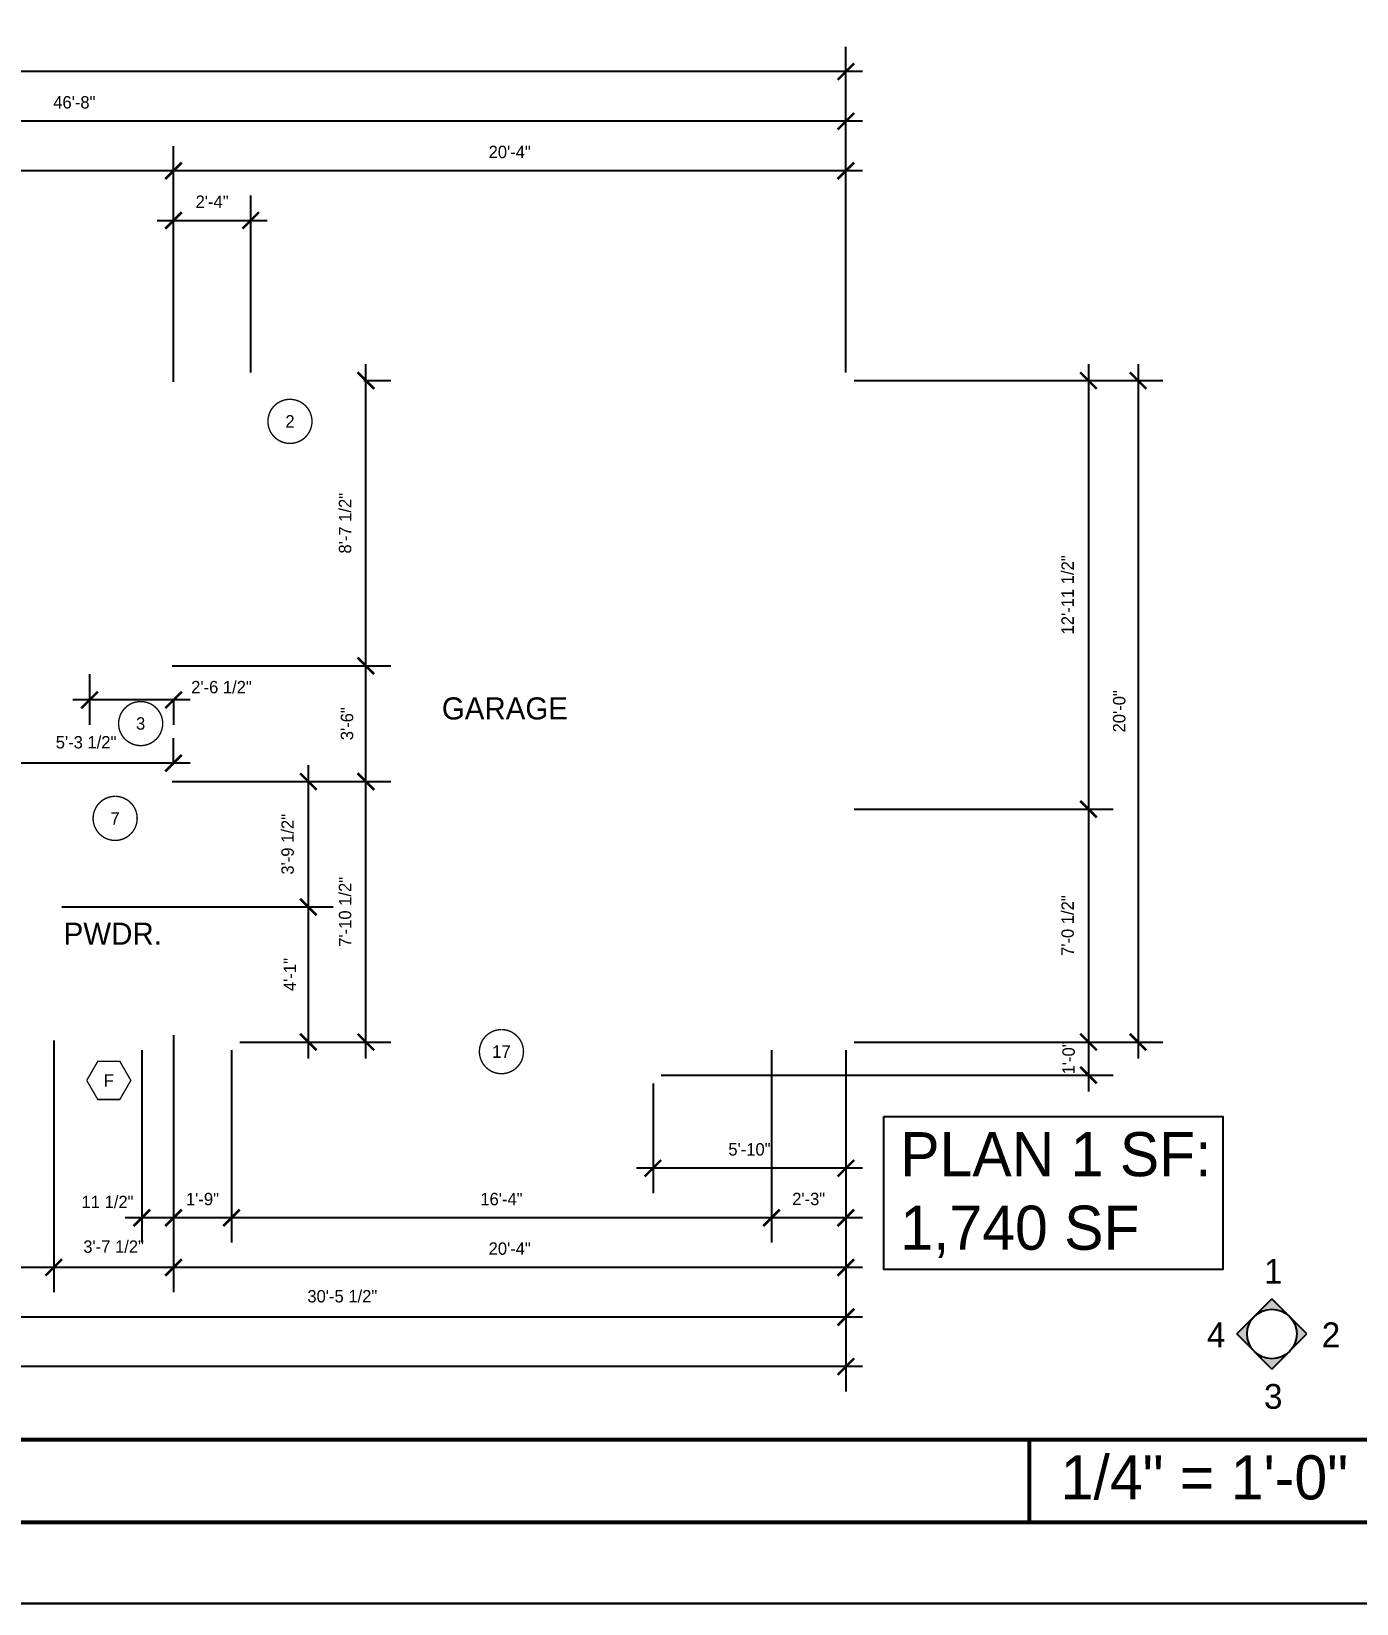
# Model space of a CAD drawing. Extents: x -2276 to 0, y -2295 to 725.
# Drawn here: x -1037 to -556, y -1152 to -582 of the extents above; entities that cross this region are included whole.
import ezdxf

# ---------------------------------------------------------------- set-up
doc = ezdxf.new("R2010")
doc.units = 0
doc.header["$LTSCALE"] = 48
doc.header["$MEASUREMENT"] = 0
doc.header["$PDMODE"] = 3
doc.header["$PDSIZE"] = -2
doc.layers.get('0').update_dxf_attribs({"linetype": 'CONTINUOUS'})
doc.layers.get('DEFPOINTS').update_dxf_attribs({"linetype": 'CONTINUOUS'})
doc.layers.add('24X36TB', color=7, linetype='CONTINUOUS', lineweight=30)
for name, color, linetype in [('A-DIMS', 3, 'CONTINUOUS'), ('A-SYM', 2, 'CONTINUOUS'), ('A-SYM TEXT', 3, 'CONTINUOUS'), ('A-SYMTEXT', 3, 'CONTINUOUS'), ('A-TEXT', 3, 'CONTINUOUS')]:
    doc.layers.add(name, color=color, linetype=linetype)
doc.styles.get("Standard").update_dxf_attribs({"font": 'ERASMD.TTF', "height": 4.5})
doc.dimstyles.new('ARCHITECTURE', dxfattribs={"dimscale": 48, "dimtxt": 0.18, "dimasz": 0.125, "dimexe": 0.1875, "dimexo": 0.0625, "dimgap": 0.09375, "dimtad": 1, "dimdec": 4, "dimzin": 3, "dimdsep": 46, "dimlunit": 4, "dimtxsty": 'Standard', "dimblk1": 'ARCHTICK', "dimblk2": 'ARCHTICK', "dimsah": 1, "dimcen": 0.09375, "dimdle": 0.125, "dimclrd": 1, "dimclre": 1, "dimclrt": 3, "dimadec": 0, "dimazin": 0, "dimtfac": 1, "dimtdec": 4, "dimtofl": 0, "dimtmove": 2, "dimatfit": 3, "dimldrblk": 'ARCHTICK', "dimfxl": 1, "dimfrac": 2, "dimtolj": 1, "dimtzin": 0, "dimarcsym": 0})

# ---------------------------------------------------------------- blocks, each defined once
blk = doc.blocks.new('_ARCHTICK')
at = {"color": 0, "linetype": 'ByBlock', "const_width": 0.15}
blk.add_lwpolyline([(-0.5, -0.5), (0.5, 0.5)], dxfattribs=at)
blk = doc.blocks.new('*D9')
at = {"layer": 'A-DIMS', "color": 1, "lineweight": -2}
for p, q in [((-1443.54, -951.25), (-1443.54, -1075.04)), ((-741.54, -951.25), (-741.54, -1075.04)), ((-735.54, -1066.04), (-1449.54, -1066.04))]:
    blk.add_line(p, q, dxfattribs=at)
at = {"layer": 'DEFPOINTS', "color": 0}
for p in [(-1443.54, -948.25), (-741.54, -948.25), (-1443.54, -1066.04)]:
    blk.add_point(p, dxfattribs=at)
at = {"layer": 'A-DIMS', "color": 1, "lineweight": -2, "xscale": 6, "yscale": 6, "zscale": 6, "rotation": 180}
blk.add_blockref('_ARCHTICK', (-1443.54, -1066.04), dxfattribs=at)
at = {"layer": 'A-DIMS', "color": 1, "lineweight": -2, "xscale": 6, "yscale": 6, "zscale": 6}
blk.add_blockref('_ARCHTICK', (-741.54, -1066.04), dxfattribs=at)
at = {"layer": 'A-DIMS', "color": 3, "insert": (-1092.54, -1059.22), "char_height": 4.5, "attachment_point": 5}
blk.add_mtext('\\A1;58\'-6"', dxfattribs=at)
blk = doc.blocks.new('*D10')
at = {"layer": 'A-DIMS', "color": 1, "lineweight": -2}
for p, q in [((-1443.54, -747.25), (-1443.54, -587.13)), ((-741.54, -705.25), (-741.54, -587.13)), ((-735.54, -596.13), (-1449.54, -596.13))]:
    blk.add_line(p, q, dxfattribs=at)
at = {"layer": 'DEFPOINTS', "color": 0}
for p in [(-1443.54, -596.13), (-741.54, -708.25), (-1443.54, -750.25)]:
    blk.add_point(p, dxfattribs=at)
at = {"layer": 'A-DIMS', "color": 1, "lineweight": -2, "xscale": 6, "yscale": 6, "zscale": 6, "rotation": 180}
blk.add_blockref('_ARCHTICK', (-1443.54, -596.13), dxfattribs=at)
at = {"layer": 'A-DIMS', "color": 1, "lineweight": -2, "xscale": 6, "yscale": 6, "zscale": 6}
blk.add_blockref('_ARCHTICK', (-741.54, -596.13), dxfattribs=at)
at = {"layer": 'A-DIMS', "color": 3, "insert": (-1092.54, -589.3), "char_height": 4.5, "attachment_point": 5}
blk.add_mtext('\\A1;58\'-6"', dxfattribs=at)
blk = doc.blocks.new('*D11')
at = {"layer": 'A-DIMS', "color": 1, "lineweight": -2}
for p, q in [((-1301.53, -705.25), (-1301.53, -605.13)), ((-741.54, -705.25), (-741.54, -605.13)), ((-735.54, -614.13), (-1307.53, -614.13))]:
    blk.add_line(p, q, dxfattribs=at)
at = {"layer": 'DEFPOINTS', "color": 0}
for p in [(-1301.53, -614.13), (-1301.53, -708.25), (-741.54, -708.25)]:
    blk.add_point(p, dxfattribs=at)
at = {"layer": 'A-DIMS', "color": 1, "lineweight": -2, "xscale": 6, "yscale": 6, "zscale": 6, "rotation": 180}
blk.add_blockref('_ARCHTICK', (-1301.53, -614.13), dxfattribs=at)
at = {"layer": 'A-DIMS', "color": 1, "lineweight": -2, "xscale": 6, "yscale": 6, "zscale": 6}
blk.add_blockref('_ARCHTICK', (-741.54, -614.13), dxfattribs=at)
at = {"layer": 'A-DIMS', "color": 3, "insert": (-1021.54, -607.3), "char_height": 4.5, "attachment_point": 5}
blk.add_mtext('\\A1;46\'-8"', dxfattribs=at)
blk = doc.blocks.new('*D13')
at = {"layer": 'A-DIMS', "color": 1, "lineweight": -2}
for p, q in [((-985.54, -708.75), (-985.54, -623.13)), ((-741.54, -705.25), (-741.54, -623.13)), ((-735.54, -632.13), (-991.54, -632.13))]:
    blk.add_line(p, q, dxfattribs=at)
at = {"layer": 'DEFPOINTS', "color": 0}
for p in [(-985.54, -632.13), (-985.54, -711.75), (-741.54, -708.25)]:
    blk.add_point(p, dxfattribs=at)
at = {"layer": 'A-DIMS', "color": 1, "lineweight": -2, "xscale": 6, "yscale": 6, "zscale": 6, "rotation": 180}
blk.add_blockref('_ARCHTICK', (-985.54, -632.13), dxfattribs=at)
at = {"layer": 'A-DIMS', "color": 1, "lineweight": -2, "xscale": 6, "yscale": 6, "zscale": 6}
blk.add_blockref('_ARCHTICK', (-741.54, -632.13), dxfattribs=at)
at = {"layer": 'A-DIMS', "color": 3, "insert": (-863.54, -625.3), "char_height": 4.5, "attachment_point": 5}
blk.add_mtext('\\A1;20\'-4"', dxfattribs=at)
blk = doc.blocks.new('*D14')
at = {"layer": 'A-DIMS', "color": 1, "lineweight": -2}
for p, q in [((-1134.53, -710.75), (-1134.53, -623.13)), ((-985.54, -708.75), (-985.54, -623.13)), ((-979.54, -632.13), (-1140.53, -632.13))]:
    blk.add_line(p, q, dxfattribs=at)
at = {"layer": 'DEFPOINTS', "color": 0}
for p in [(-1134.53, -632.13), (-985.54, -711.75), (-1134.53, -713.75)]:
    blk.add_point(p, dxfattribs=at)
at = {"layer": 'A-DIMS', "color": 1, "lineweight": -2, "xscale": 6, "yscale": 6, "zscale": 6, "rotation": 180}
blk.add_blockref('_ARCHTICK', (-1134.53, -632.13), dxfattribs=at)
at = {"layer": 'A-DIMS', "color": 1, "lineweight": -2, "xscale": 6, "yscale": 6, "zscale": 6}
blk.add_blockref('_ARCHTICK', (-985.54, -632.13), dxfattribs=at)
at = {"layer": 'A-DIMS', "color": 3, "insert": (-1060.04, -625.3), "char_height": 4.5, "attachment_point": 5}
blk.add_mtext('\\A1;12\'-5"', dxfattribs=at)
blk = doc.blocks.new('*D19')
at = {"layer": 'A-DIMS', "color": 1, "lineweight": -2}
for p, q in [((-985.54, -708.75), (-985.54, -641.13)), ((-957.54, -705.25), (-957.54, -641.13)), ((-991.54, -650.13), (-951.54, -650.13))]:
    blk.add_line(p, q, dxfattribs=at)
at = {"layer": 'DEFPOINTS', "color": 0}
for p in [(-957.54, -650.13), (-985.54, -711.75), (-957.54, -708.25)]:
    blk.add_point(p, dxfattribs=at)
at = {"layer": 'A-DIMS', "color": 1, "lineweight": -2, "xscale": 6, "yscale": 6, "zscale": 6, "rotation": 180}
blk.add_blockref('_ARCHTICK', (-985.54, -650.13), dxfattribs=at)
at = {"layer": 'A-DIMS', "color": 1, "lineweight": -2, "xscale": 6, "yscale": 6, "zscale": 6}
blk.add_blockref('_ARCHTICK', (-957.54, -650.13), dxfattribs=at)
at = {"layer": 'A-DIMS', "color": 3, "insert": (-971.54, -643.34), "char_height": 4.5, "attachment_point": 5}
blk.add_mtext('\\A1;2\'-4"', dxfattribs=at)
blk = doc.blocks.new('*D21')
at = {"layer": 'A-DIMS', "color": 1, "lineweight": -2}
for p, q in [((-1107.04, -951.25), (-1107.04, -1057.04)), ((-741.54, -951.25), (-741.54, -1057.04)), ((-735.54, -1048.04), (-1113.04, -1048.04))]:
    blk.add_line(p, q, dxfattribs=at)
at = {"layer": 'DEFPOINTS', "color": 0}
for p in [(-1107.04, -948.25), (-741.54, -948.25), (-1107.04, -1048.04)]:
    blk.add_point(p, dxfattribs=at)
at = {"layer": 'A-DIMS', "color": 1, "lineweight": -2, "xscale": 6, "yscale": 6, "zscale": 6, "rotation": 180}
blk.add_blockref('_ARCHTICK', (-1107.04, -1048.04), dxfattribs=at)
at = {"layer": 'A-DIMS', "color": 1, "lineweight": -2, "xscale": 6, "yscale": 6, "zscale": 6}
blk.add_blockref('_ARCHTICK', (-741.54, -1048.04), dxfattribs=at)
at = {"layer": 'A-DIMS', "color": 3, "insert": (-924.29, -1040.51), "char_height": 4.5, "attachment_point": 5}
blk.add_mtext('\\A1;30\'-5 1/2"', dxfattribs=at)
blk = doc.blocks.new('*D24')
at = {"layer": 'A-DIMS', "color": 1, "lineweight": -2}
for p, q in [((-985.54, -945.75), (-985.54, -1039.04)), ((-741.54, -951.25), (-741.54, -1039.04)), ((-735.54, -1030.04), (-991.54, -1030.04))]:
    blk.add_line(p, q, dxfattribs=at)
at = {"layer": 'DEFPOINTS', "color": 0}
for p in [(-985.54, -942.75), (-741.54, -948.25), (-985.54, -1030.04)]:
    blk.add_point(p, dxfattribs=at)
at = {"layer": 'A-DIMS', "color": 1, "lineweight": -2, "xscale": 6, "yscale": 6, "zscale": 6, "rotation": 180}
blk.add_blockref('_ARCHTICK', (-985.54, -1030.04), dxfattribs=at)
at = {"layer": 'A-DIMS', "color": 1, "lineweight": -2, "xscale": 6, "yscale": 6, "zscale": 6}
blk.add_blockref('_ARCHTICK', (-741.54, -1030.04), dxfattribs=at)
at = {"layer": 'A-DIMS', "color": 3, "insert": (-863.54, -1023.22), "char_height": 4.5, "attachment_point": 5}
blk.add_mtext('\\A1;20\'-4"', dxfattribs=at)
blk = doc.blocks.new('*D25')
at = {"layer": 'A-DIMS', "color": 1, "lineweight": -2}
for p, q in [((-985.54, -945.75), (-985.54, -1039.04)), ((-1029.04, -947.75), (-1029.04, -1039.04)), ((-979.54, -1030.04), (-1035.04, -1030.04))]:
    blk.add_line(p, q, dxfattribs=at)
at = {"layer": 'DEFPOINTS', "color": 0}
for p in [(-1029.04, -944.75), (-985.54, -942.75), (-1029.04, -1030.04)]:
    blk.add_point(p, dxfattribs=at)
at = {"layer": 'A-DIMS', "color": 1, "lineweight": -2, "xscale": 6, "yscale": 6, "zscale": 6, "rotation": 180}
blk.add_blockref('_ARCHTICK', (-1029.04, -1030.04), dxfattribs=at)
at = {"layer": 'A-DIMS', "color": 1, "lineweight": -2, "xscale": 6, "yscale": 6, "zscale": 6}
blk.add_blockref('_ARCHTICK', (-985.54, -1030.04), dxfattribs=at)
at = {"layer": 'A-DIMS', "color": 3, "insert": (-1007.29, -1022.51), "char_height": 4.5, "attachment_point": 5}
blk.add_mtext('\\A1;3\'-7 1/2"', dxfattribs=at)
blk = doc.blocks.new('*D26')
at = {"layer": 'A-DIMS', "color": 1, "lineweight": -2}
for p, q in [((-1029.04, -947.75), (-1029.04, -1039.04)), ((-1107.04, -963.25), (-1107.04, -1039.04)), ((-1023.04, -1030.04), (-1113.04, -1030.04))]:
    blk.add_line(p, q, dxfattribs=at)
at = {"layer": 'DEFPOINTS', "color": 0}
for p in [(-1029.04, -944.75), (-1107.04, -960.25), (-1107.04, -1030.04)]:
    blk.add_point(p, dxfattribs=at)
at = {"layer": 'A-DIMS', "color": 1, "lineweight": -2, "xscale": 6, "yscale": 6, "zscale": 6, "rotation": 180}
blk.add_blockref('_ARCHTICK', (-1107.04, -1030.04), dxfattribs=at)
at = {"layer": 'A-DIMS', "color": 1, "lineweight": -2, "xscale": 6, "yscale": 6, "zscale": 6}
blk.add_blockref('_ARCHTICK', (-1029.04, -1030.04), dxfattribs=at)
at = {"layer": 'A-DIMS', "color": 3, "insert": (-1068.04, -1023.26), "char_height": 4.5, "attachment_point": 5}
blk.add_mtext('\\A1;6\'-6"', dxfattribs=at)
blk = doc.blocks.new('*D29')
at = {"layer": 'A-DIMS', "color": 1, "lineweight": -2}
for p, q in [((-768.54, -951.25), (-768.54, -1021.04)), ((-741.54, -951.25), (-741.54, -1021.04)), ((-735.54, -1012.04), (-774.54, -1012.04))]:
    blk.add_line(p, q, dxfattribs=at)
at = {"layer": 'DEFPOINTS', "color": 0}
for p in [(-768.54, -948.25), (-741.54, -948.25), (-768.54, -1012.04)]:
    blk.add_point(p, dxfattribs=at)
at = {"layer": 'A-DIMS', "color": 1, "lineweight": -2, "xscale": 6, "yscale": 6, "zscale": 6, "rotation": 180}
blk.add_blockref('_ARCHTICK', (-768.54, -1012.04), dxfattribs=at)
at = {"layer": 'A-DIMS', "color": 1, "lineweight": -2, "xscale": 6, "yscale": 6, "zscale": 6}
blk.add_blockref('_ARCHTICK', (-741.54, -1012.04), dxfattribs=at)
at = {"layer": 'A-DIMS', "color": 3, "insert": (-755.04, -1005.22), "char_height": 4.5, "attachment_point": 5}
blk.add_mtext('\\A1;2\'-3"', dxfattribs=at)
blk = doc.blocks.new('*D30')
at = {"layer": 'A-DIMS', "color": 1, "lineweight": -2}
for p, q in [((-964.54, -951.25), (-964.54, -1021.04)), ((-768.54, -951.25), (-768.54, -1021.04)), ((-762.54, -1012.04), (-970.54, -1012.04))]:
    blk.add_line(p, q, dxfattribs=at)
at = {"layer": 'DEFPOINTS', "color": 0}
for p in [(-964.54, -948.25), (-768.54, -948.25), (-964.54, -1012.04)]:
    blk.add_point(p, dxfattribs=at)
at = {"layer": 'A-DIMS', "color": 1, "lineweight": -2, "xscale": 6, "yscale": 6, "zscale": 6, "rotation": 180}
blk.add_blockref('_ARCHTICK', (-964.54, -1012.04), dxfattribs=at)
at = {"layer": 'A-DIMS', "color": 1, "lineweight": -2, "xscale": 6, "yscale": 6, "zscale": 6}
blk.add_blockref('_ARCHTICK', (-768.54, -1012.04), dxfattribs=at)
at = {"layer": 'A-DIMS', "color": 3, "insert": (-866.54, -1005.26), "char_height": 4.5, "attachment_point": 5}
blk.add_mtext('\\A1;16\'-4"', dxfattribs=at)
blk = doc.blocks.new('*D31')
at = {"layer": 'A-DIMS', "color": 1, "lineweight": -2}
for p, q in [((-985.54, -945.75), (-985.54, -1021.04)), ((-964.54, -951.25), (-964.54, -1021.04)), ((-958.54, -1012.04), (-991.54, -1012.04))]:
    blk.add_line(p, q, dxfattribs=at)
at = {"layer": 'DEFPOINTS', "color": 0}
for p in [(-985.54, -942.75), (-964.54, -948.25), (-985.54, -1012.04)]:
    blk.add_point(p, dxfattribs=at)
at = {"layer": 'A-DIMS', "color": 1, "lineweight": -2, "xscale": 6, "yscale": 6, "zscale": 6, "rotation": 180}
blk.add_blockref('_ARCHTICK', (-985.54, -1012.04), dxfattribs=at)
at = {"layer": 'A-DIMS', "color": 1, "lineweight": -2, "xscale": 6, "yscale": 6, "zscale": 6}
blk.add_blockref('_ARCHTICK', (-964.54, -1012.04), dxfattribs=at)
at = {"layer": 'A-DIMS', "color": 3, "insert": (-975.04, -1005.26), "char_height": 4.5, "attachment_point": 5}
blk.add_mtext('\\A1;1\'-9"', dxfattribs=at)
blk = doc.blocks.new('*D32')
at = {"layer": 'A-DIMS', "color": 1, "lineweight": -2}
for p, q in [((-985.54, -945.75), (-985.54, -1021.04)), ((-997.04, -951.25), (-997.04, -1021.04)), ((-979.54, -1012.04), (-1003.04, -1012.04))]:
    blk.add_line(p, q, dxfattribs=at)
at = {"layer": 'DEFPOINTS', "color": 0}
for p in [(-985.54, -942.75), (-997.04, -948.25), (-997.04, -1012.04)]:
    blk.add_point(p, dxfattribs=at)
at = {"layer": 'A-DIMS', "color": 1, "lineweight": -2, "xscale": 6, "yscale": 6, "zscale": 6, "rotation": 180}
blk.add_blockref('_ARCHTICK', (-997.04, -1012.04), dxfattribs=at)
at = {"layer": 'A-DIMS', "color": 1, "lineweight": -2, "xscale": 6, "yscale": 6, "zscale": 6}
blk.add_blockref('_ARCHTICK', (-985.54, -1012.04), dxfattribs=at)
at = {"layer": 'A-DIMS', "color": 3, "insert": (-1009.5, -1006.29), "char_height": 4.5, "attachment_point": 5}
blk.add_mtext('\\A1;11 1/2"', dxfattribs=at)
blk = doc.blocks.new('*D69')
at = {"layer": 'A-DIMS', "color": 1, "lineweight": -2}
for p, q in [((-635.51, -702.25), (-635.51, -954.25)), ((-738.54, -708.25), (-626.51, -708.25)), ((-738.54, -948.25), (-626.51, -948.25))]:
    blk.add_line(p, q, dxfattribs=at)
at = {"layer": 'DEFPOINTS', "color": 0}
for p in [(-741.54, -708.25), (-741.54, -948.25), (-635.51, -948.25)]:
    blk.add_point(p, dxfattribs=at)
at = {"layer": 'A-DIMS', "color": 1, "lineweight": -2, "xscale": 6, "yscale": 6, "zscale": 6}
for p, rotation in [((-635.51, -708.25), 90), ((-635.51, -948.25), 270)]:
    blk.add_blockref('_ARCHTICK', p, dxfattribs=dict(at, rotation=rotation))
at = {"layer": 'A-DIMS', "color": 3, "insert": (-642.33, -828.25), "char_height": 4.5, "attachment_point": 5, "rotation": 90}
blk.add_mtext('\\A1;20\'-0"', dxfattribs=at)
blk = doc.blocks.new('*D70')
at = {"layer": 'A-DIMS', "color": 1, "lineweight": -2}
for p, q in [((-653.51, -702.25), (-653.51, -869.75)), ((-738.54, -708.25), (-644.51, -708.25)), ((-738.54, -863.75), (-644.51, -863.75))]:
    blk.add_line(p, q, dxfattribs=at)
at = {"layer": 'DEFPOINTS', "color": 0}
for p in [(-741.54, -708.25), (-741.54, -863.75), (-653.51, -863.75)]:
    blk.add_point(p, dxfattribs=at)
at = {"layer": 'A-DIMS', "color": 1, "lineweight": -2, "xscale": 6, "yscale": 6, "zscale": 6}
for p, rotation in [((-653.51, -708.25), 90), ((-653.51, -863.75), 270)]:
    blk.add_blockref('_ARCHTICK', p, dxfattribs=dict(at, rotation=rotation))
at = {"layer": 'A-DIMS', "color": 3, "insert": (-661.04, -786), "char_height": 4.5, "attachment_point": 5, "rotation": 90}
blk.add_mtext('\\A1;12\'-11 1/2"', dxfattribs=at)
blk = doc.blocks.new('*D71')
at = {"layer": 'A-DIMS', "color": 1, "lineweight": -2}
for p, q in [((-653.51, -857.75), (-653.51, -954.25)), ((-738.54, -863.75), (-644.51, -863.75)), ((-738.54, -948.25), (-644.51, -948.25))]:
    blk.add_line(p, q, dxfattribs=at)
at = {"layer": 'DEFPOINTS', "color": 0}
for p in [(-741.54, -863.75), (-741.54, -948.25), (-653.51, -948.25)]:
    blk.add_point(p, dxfattribs=at)
at = {"layer": 'A-DIMS', "color": 1, "lineweight": -2, "xscale": 6, "yscale": 6, "zscale": 6}
for p, rotation in [((-653.51, -863.75), 90), ((-653.51, -948.25), 270)]:
    blk.add_blockref('_ARCHTICK', p, dxfattribs=dict(at, rotation=rotation))
at = {"layer": 'A-DIMS', "color": 3, "insert": (-661.04, -906), "char_height": 4.5, "attachment_point": 5, "rotation": 90}
blk.add_mtext('\\A1;7\'-0 1/2"', dxfattribs=at)
blk = doc.blocks.new('*D72')
at = {"layer": 'A-DIMS', "color": 1, "lineweight": -2}
for p, q in [((-653.51, -942.25), (-653.51, -966.25)), ((-738.54, -948.25), (-644.51, -948.25)), ((-808.54, -960.25), (-644.51, -960.25))]:
    blk.add_line(p, q, dxfattribs=at)
at = {"layer": 'DEFPOINTS', "color": 0}
for p in [(-741.54, -948.25), (-811.54, -960.25), (-653.51, -960.25)]:
    blk.add_point(p, dxfattribs=at)
at = {"layer": 'A-DIMS', "color": 1, "lineweight": -2, "xscale": 6, "yscale": 6, "zscale": 6}
for p, rotation in [((-653.51, -948.25), 90), ((-653.51, -960.25), 270)]:
    blk.add_blockref('_ARCHTICK', p, dxfattribs=dict(at, rotation=rotation))
at = {"layer": 'A-DIMS', "color": 3, "insert": (-660.7, -954), "char_height": 4.5, "attachment_point": 5, "rotation": 90}
blk.add_mtext('\\A1;1\'-0"', dxfattribs=at)
blk = doc.blocks.new('*D80')
at = {"layer": 'A-DIMS', "color": 1, "lineweight": -2}
for p, q in [((-915.74, -954.25), (-915.74, -847.75)), ((-986.04, -853.75), (-906.74, -853.75)), ((-953.54, -948.25), (-906.74, -948.25))]:
    blk.add_line(p, q, dxfattribs=at)
at = {"layer": 'DEFPOINTS', "color": 0}
for p in [(-989.04, -853.75), (-915.74, -853.75), (-956.54, -948.25)]:
    blk.add_point(p, dxfattribs=at)
at = {"layer": 'A-DIMS', "color": 1, "lineweight": -2, "xscale": 6, "yscale": 6, "zscale": 6}
for p, rotation in [((-915.74, -853.75), 90), ((-915.74, -948.25), 270)]:
    blk.add_blockref('_ARCHTICK', p, dxfattribs=dict(at, rotation=rotation))
at = {"layer": 'A-DIMS', "color": 3, "insert": (-923.27, -901), "char_height": 4.5, "attachment_point": 5, "rotation": 90}
blk.add_mtext('\\A1;7\'-10 1/2"', dxfattribs=at)
blk = doc.blocks.new('*D81')
at = {"layer": 'A-DIMS', "color": 1, "lineweight": -2}
for p, q in [((-915.74, -859.75), (-915.74, -805.75)), ((-986.04, -811.75), (-906.74, -811.75)), ((-986.04, -853.75), (-906.74, -853.75))]:
    blk.add_line(p, q, dxfattribs=at)
at = {"layer": 'DEFPOINTS', "color": 0}
for p in [(-989.04, -811.75), (-915.74, -811.75), (-989.04, -853.75)]:
    blk.add_point(p, dxfattribs=at)
at = {"layer": 'A-DIMS', "color": 1, "lineweight": -2, "xscale": 6, "yscale": 6, "zscale": 6}
for p, rotation in [((-915.74, -811.75), 90), ((-915.74, -853.75), 270)]:
    blk.add_blockref('_ARCHTICK', p, dxfattribs=dict(at, rotation=rotation))
at = {"layer": 'A-DIMS', "color": 3, "insert": (-922.56, -832.75), "char_height": 4.5, "attachment_point": 5, "rotation": 90}
blk.add_mtext('\\A1;3\'-6"', dxfattribs=at)
blk = doc.blocks.new('*D82')
at = {"layer": 'A-DIMS', "color": 1, "lineweight": -2}
for p, q in [((-915.74, -817.75), (-915.74, -702.25)), ((-916.54, -708.25), (-906.74, -708.25)), ((-986.04, -811.75), (-906.74, -811.75))]:
    blk.add_line(p, q, dxfattribs=at)
at = {"layer": 'DEFPOINTS', "color": 0}
for p in [(-919.54, -708.25), (-915.74, -708.25), (-989.04, -811.75)]:
    blk.add_point(p, dxfattribs=at)
at = {"layer": 'A-DIMS', "color": 1, "lineweight": -2, "xscale": 6, "yscale": 6, "zscale": 6}
for p, rotation in [((-915.74, -708.25), 90), ((-915.74, -811.75), 270)]:
    blk.add_blockref('_ARCHTICK', p, dxfattribs=dict(at, rotation=rotation))
at = {"layer": 'A-DIMS', "color": 3, "insert": (-923.27, -760), "char_height": 4.5, "attachment_point": 5, "rotation": 90}
blk.add_mtext('\\A1;8\'-7 1/2"', dxfattribs=at)
blk = doc.blocks.new('*D83')
at = {"layer": 'A-DIMS', "color": 1, "lineweight": -2}
for p, q in [((-936.6, -954.25), (-936.6, -893.25)), ((-1026.04, -899.25), (-927.6, -899.25)), ((-961.54, -948.25), (-927.6, -948.25))]:
    blk.add_line(p, q, dxfattribs=at)
at = {"layer": 'DEFPOINTS', "color": 0}
for p in [(-1029.04, -899.25), (-936.6, -899.25), (-964.54, -948.25)]:
    blk.add_point(p, dxfattribs=at)
at = {"layer": 'A-DIMS', "color": 1, "lineweight": -2, "xscale": 6, "yscale": 6, "zscale": 6}
for p, rotation in [((-936.6, -899.25), 90), ((-936.6, -948.25), 270)]:
    blk.add_blockref('_ARCHTICK', p, dxfattribs=dict(at, rotation=rotation))
at = {"layer": 'A-DIMS', "color": 3, "insert": (-943.35, -923.75), "char_height": 4.5, "attachment_point": 5, "rotation": 90}
blk.add_mtext('\\A1;4\'-1"', dxfattribs=at)
blk = doc.blocks.new('*D84')
at = {"layer": 'A-DIMS', "color": 1, "lineweight": -2}
for p, q in [((-936.6, -905.25), (-936.6, -847.75)), ((-986.04, -853.75), (-927.6, -853.75)), ((-1026.04, -899.25), (-927.6, -899.25))]:
    blk.add_line(p, q, dxfattribs=at)
at = {"layer": 'DEFPOINTS', "color": 0}
for p in [(-989.04, -853.75), (-936.6, -853.75), (-1029.04, -899.25)]:
    blk.add_point(p, dxfattribs=at)
at = {"layer": 'A-DIMS', "color": 1, "lineweight": -2, "xscale": 6, "yscale": 6, "zscale": 6}
for p, rotation in [((-936.6, -853.75), 90), ((-936.6, -899.25), 270)]:
    blk.add_blockref('_ARCHTICK', p, dxfattribs=dict(at, rotation=rotation))
at = {"layer": 'A-DIMS', "color": 3, "insert": (-944.13, -876.5), "char_height": 4.5, "attachment_point": 5, "rotation": 90}
blk.add_mtext('\\A1;3\'-9 1/2"', dxfattribs=at)
blk = doc.blocks.new('*D87')
at = {"layer": 'A-DIMS', "color": 1, "lineweight": -2}
for p, q in [((-1016.04, -814.75), (-1016.04, -833.13)), ((-979.54, -824.13), (-1022.04, -824.13)), ((-985.54, -824.12), (-985.54, -833.13))]:
    blk.add_line(p, q, dxfattribs=at)
at = {"layer": 'DEFPOINTS', "color": 0}
for p in [(-1016.04, -811.75), (-985.54, -821.12), (-1016.04, -824.13)]:
    blk.add_point(p, dxfattribs=at)
at = {"layer": 'A-DIMS', "color": 1, "lineweight": -2, "xscale": 6, "yscale": 6, "zscale": 6, "rotation": 180}
blk.add_blockref('_ARCHTICK', (-1016.04, -824.13), dxfattribs=at)
at = {"layer": 'A-DIMS', "color": 1, "lineweight": -2, "xscale": 6, "yscale": 6, "zscale": 6}
blk.add_blockref('_ARCHTICK', (-985.54, -824.13), dxfattribs=at)
at = {"layer": 'A-DIMS', "color": 3, "insert": (-968.14, -819.5), "char_height": 4.5, "attachment_point": 5}
blk.add_mtext('\\A1;2\'-6 1/2"', dxfattribs=at)
blk = doc.blocks.new('*D88')
at = {"layer": 'A-DIMS', "color": 1, "lineweight": -2}
for p, q in [((-1049.03, -854.25), (-1049.03, -838.03)), ((-985.54, -846.75), (-985.54, -838.03)), ((-979.54, -847.03), (-1055.03, -847.03))]:
    blk.add_line(p, q, dxfattribs=at)
at = {"layer": 'DEFPOINTS', "color": 0}
for p in [(-1049.03, -847.03), (-985.54, -849.75), (-1049.03, -857.25)]:
    blk.add_point(p, dxfattribs=at)
at = {"layer": 'A-DIMS', "color": 1, "lineweight": -2, "xscale": 6, "yscale": 6, "zscale": 6, "rotation": 180}
blk.add_blockref('_ARCHTICK', (-1049.03, -847.03), dxfattribs=at)
at = {"layer": 'A-DIMS', "color": 1, "lineweight": -2, "xscale": 6, "yscale": 6, "zscale": 6}
blk.add_blockref('_ARCHTICK', (-985.54, -847.03), dxfattribs=at)
at = {"layer": 'A-DIMS', "color": 3, "insert": (-1017.29, -839.5), "char_height": 4.5, "attachment_point": 5}
blk.add_mtext('\\A1;5\'-3 1/2"', dxfattribs=at)
blk = doc.blocks.new('*D130')
at = {"layer": 'A-DIMS', "color": 1, "lineweight": -2}
for p, q in [((-741.54, -951.25), (-741.54, -1003.04)), ((-811.54, -963.25), (-811.54, -1003.04)), ((-735.54, -994.04), (-817.54, -994.04))]:
    blk.add_line(p, q, dxfattribs=at)
at = {"layer": 'DEFPOINTS', "color": 0}
for p in [(-741.54, -948.25), (-811.54, -960.25), (-811.54, -994.04)]:
    blk.add_point(p, dxfattribs=at)
at = {"layer": 'A-DIMS', "color": 1, "lineweight": -2, "xscale": 6, "yscale": 6, "zscale": 6, "rotation": 180}
blk.add_blockref('_ARCHTICK', (-811.54, -994.04), dxfattribs=at)
at = {"layer": 'A-DIMS', "color": 1, "lineweight": -2, "xscale": 6, "yscale": 6, "zscale": 6}
blk.add_blockref('_ARCHTICK', (-741.54, -994.04), dxfattribs=at)
at = {"layer": 'A-DIMS', "color": 3, "insert": (-776.54, -987.22), "char_height": 4.5, "attachment_point": 5}
blk.add_mtext('\\A1;5\'-10"', dxfattribs=at)
blk = doc.blocks.new('A$C06A91398')
at = {"layer": '24X36TB'}
blk.add_lwpolyline([(-1115.88, 1085.14), (612.12, 1085.14), (612.12, -66.86), (-1115.88, -66.86)], close=True, dxfattribs=at)
at = {"layer": '24X36TB', "const_width": 1.5}
blk.add_lwpolyline([(420.62, -37.36), (420.62, 1055.64), (-1055.88, 1055.64), (-1055.88, -37.36)], close=True, dxfattribs=at)

msp = doc.modelspace()

# ---------------------------------------------------------------- hatches: boundary and pattern name
at = {"layer": 'A-SYMTEXT'}
h = msp.add_hatch(color=256, dxfattribs=at)
h.paths.add_polyline_path([(-574.21981, -1054.17952), (-580.58377, -1047.81555, -0.198912367), (-577.94773, -1054.17952, -0.198912367), (-580.58377, -1060.54348)])
h.paths.add_polyline_path([(-593.3117, -1047.81555, -0.414213562), (-580.58377, -1047.81555), (-586.94773, -1041.45159)])
h.paths.add_polyline_path([(-593.3117, -1047.81555), (-599.67566, -1054.17952), (-593.3117, -1060.54348, -0.198912367), (-595.94773, -1054.17952, -0.198912367)])
h.paths.add_polyline_path([(-593.3117, -1060.54348), (-586.94773, -1066.90744), (-580.58377, -1060.54348, -0.414213562)])

# ---------------------------------------------------------------- linework, layer by layer
at = {"layer": '24X36TB', "const_width": 1.5}
for points in [[(-1668, -1092.5), (-1074, -1092.5), (-191.5, -1092.5)], [(-674.96736, -1122.5), (-674.96736, -1092.5)]]:
    msp.add_lwpolyline(points, dxfattribs=at)
at = {"layer": 'A-SYM', "const_width": 0.5}
for points in [[(-943.29613, -715.03874, 458.365508884), (-943.22632, -715.03905, 458.365508884)], [(-997.48281, -824.69095, 458.365508884), (-997.413, -824.69125, 458.365508884)], [(-1006.73868, -859.09327, 458.365508884), (-1006.66887, -859.09357, 458.365508884)], [(-866.54156, -943.73267, 458.365508884), (-866.47175, -943.73298, 458.365508884)]]:
    msp.add_lwpolyline(points, format="xyb", dxfattribs=at)
msp.add_lwpolyline([(-1017.04031, -962.18037), (-1013.04156, -969.10641), (-1005.04156, -969.10641), (-1001.04156, -962.1782), (-1005.04156, -955.25), (-1013.04156, -955.25), (-1017.04051, -962.17637)], dxfattribs=at)
at = {"layer": 'A-SYMTEXT'}
for p, q in [((-599.67566, -1054.17952), (-586.94773, -1041.45159)), ((-574.21981, -1054.17952), (-586.94773, -1041.45159)), ((-586.94773, -1066.90744), (-599.67566, -1054.17952)), ((-586.94773, -1066.90744), (-574.21981, -1054.17952))]:
    msp.add_line(p, q, dxfattribs=at)
msp.add_circle((-586.94773, -1054.17952), 9, dxfattribs=at)
at = {"layer": 'A-TEXT'}
msp.add_lwpolyline([(-727.81005, -975.26483), (-604.81005, -975.26483), (-604.81005, -1030.76483), (-727.81005, -1030.76483)], close=True, dxfattribs=at)

# ---------------------------------------------------------------- block references
at = {"layer": 'A-DIMS'}
msp.add_blockref('A$C06A91398', (-612.11644, -1085.14447), dxfattribs=at)

# ---------------------------------------------------------------- texts
at = {"layer": 'A-SYM TEXT', "char_height": 4.5, "width": 16, "attachment_point": 5}
for s, insert in [('2', (-943.29613, -723.0387)), ('3', (-997.48281, -832.69091)), ('7', (-1006.73868, -867.09323)), ('17', (-866.54156, -951.73263)), ('F', (-1009.04094, -962.1782))]:
    msp.add_mtext(s, dxfattribs=dict(at, insert=insert))
at = {"layer": 'A-SYMTEXT', "color": 3, "char_height": 9, "width": 48.1950375, "attachment_point": 1}
for s, insert in [('{\\fEras Medium ITC|b0|i0|c0|p34;1}', (-589.81027, -1026.96676)), ('{\\fEras Medium ITC|b0|i0|c0|p34;4}', (-610.50334, -1049.98288)), ('{\\fEras Medium ITC|b0|i0|c0|p34;2}', (-568.83747, -1049.98288)), ('{\\fEras Medium ITC|b0|i0|c0|p34;3}', (-589.81027, -1072.33512))]:
    msp.add_mtext(s, dxfattribs=dict(at, insert=insert))
at = {"layer": 'A-TEXT'}
for s, insert, char_height, width, attachment_point in [('GARAGE', (-865.29156, -827.25), 8, 240.5, 5), ('PWDR.', (-1007.59529, -908.94312), 8, 240.4771889, 5), ('PLAN 1 SF: \\P1,740 SF', (-721.81005, -1003.76483), 16, 759.0326388, 4), ('1/4" = 1\'-0"', (-611.44139, -1098.22273), 16, 628.1875, 2)]:
    msp.add_mtext(s, dxfattribs=dict(at, insert=insert, char_height=char_height, width=width, attachment_point=attachment_point))

# ---------------------------------------------------------------- dimensions: what is measured, and where the dimension line sits
at = {"layer": 'A-DIMS'}
for base, p1, p2, picture, middle in [((-1443.54156, -596.12622), (-741.54156, -708.25), (-1443.54156, -750.25), '*D10', (-1092.54156, -589.30369)), ((-1301.53471, -614.126218), (-741.541564, -708.25), (-1301.53471, -708.25), '*D11', (-1021.538137, -607.303691)), ((-1134.53471, -632.126218), (-985.541564, -711.75), (-1134.53471, -713.75), '*D14', (-1060.038137, -625.303691)), ((-985.54156, -632.12622), (-741.54156, -708.25), (-985.54156, -711.75), '*D13', (-863.54156, -625.30369)), ((-957.54156, -650.12622), (-985.54156, -711.75), (-957.54156, -708.25), '*D19', (-971.54156, -643.33995)), ((-1049.02926, -847.03153), (-985.54156, -849.75), (-1049.02926, -857.25), '*D88', (-1017.28541, -839.50021)), ((-1107.04156, -1030.04475), (-1029.04156, -944.75), (-1107.04156, -960.25), '*D26', (-1068.04156, -1023.25848)), ((-1029.04156, -1030.04475), (-985.54156, -942.75), (-1029.04156, -944.75), '*D25', (-1007.29156, -1022.51343)), ((-985.54156, -1030.04475), (-741.54156, -948.25), (-985.54156, -942.75), '*D24', (-863.54156, -1023.22222)), ((-985.54156, -1012.04475), (-964.54156, -948.25), (-985.54156, -942.75), '*D31', (-975.04156, -1005.25848)), ((-1443.54156, -1066.04475), (-741.54156, -948.25), (-1443.54156, -948.25), '*D9', (-1092.54156, -1059.22222)), ((-1107.04156, -1048.04475), (-741.54156, -948.25), (-1107.04156, -948.25), '*D21', (-924.29156, -1040.51343)), ((-964.54156, -1012.04475), (-768.54156, -948.25), (-964.54156, -948.25), '*D30', (-866.54156, -1005.25848)), ((-811.54156, -994.04475), (-741.54156, -948.25), (-811.54156, -960.25), '*D130', (-776.54156, -987.22222)), ((-768.54156, -1012.04475), (-741.54156, -948.25), (-768.54156, -948.25), '*D29', (-755.04156, -1005.22222))]:
    dim = msp.add_linear_dim(base=base, p1=p1, p2=p2, dimstyle='ARCHITECTURE', dxfattribs=at)
    dim.commit()
    dim.dimension.update_dxf_attribs({"geometry": picture, "text_midpoint": middle})
for base, p1, p2, picture, middle in [((-915.7375, -708.25), (-989.04156, -811.75), (-919.54156, -708.25), '*D82', (-923.26882, -760)), ((-635.51124, -948.25), (-741.54156, -708.25), (-741.54156, -948.25), '*D69', (-642.33377, -828.25)), ((-653.51124, -863.75), (-741.54156, -708.25), (-741.54156, -863.75), '*D70', (-661.04256, -786)), ((-915.7375, -811.75), (-989.04156, -853.75), (-989.04156, -811.75), '*D81', (-922.56003, -832.75)), ((-936.60175, -853.75), (-1029.04156, -899.25), (-989.04156, -853.75), '*D84', (-944.13307, -876.5)), ((-915.7375, -853.75), (-956.54161, -948.25), (-989.04156, -853.75), '*D80', (-923.26882, -901)), ((-653.51124, -948.25), (-741.54156, -863.75), (-741.54156, -948.25), '*D71', (-661.04256, -906)), ((-936.60175, -899.25), (-964.54156, -948.25), (-1029.04156, -899.25), '*D83', (-943.35175, -923.75))]:
    dim = msp.add_linear_dim(base=base, p1=p1, p2=p2, angle=90, dimstyle='ARCHITECTURE', dxfattribs=at)
    dim.commit()
    dim.dimension.update_dxf_attribs({"geometry": picture, "text_midpoint": middle})
for base, p1, p2, picture, middle in [((-1016.04156, -824.12527), (-985.54156, -821.12131), (-1016.04156, -811.75), '*D87', (-968.13608, -819.5038)), ((-997.04156, -1012.04475), (-985.54156, -942.75), (-997.04156, -948.25), '*D32', (-1009.49992, -1006.29174))]:
    dim = msp.add_linear_dim(base=base, p1=p1, p2=p2, dimstyle='ARCHITECTURE', dxfattribs=at)
    dim.commit()
    dim.dimension.update_dxf_attribs({"geometry": picture, "text_midpoint": middle, "dimtype": 160})
dim = msp.add_linear_dim(base=(-653.51124, -960.25), p1=(-741.54156, -948.25), p2=(-811.54156, -960.25), angle=90, dimstyle='ARCHITECTURE', dxfattribs=at)
dim.commit()
dim.dimension.update_dxf_attribs({"geometry": '*D72', "text_midpoint": (-660.70304, -953.99501), "dimtype": 160})

doc.saveas('drawing.dxf')
